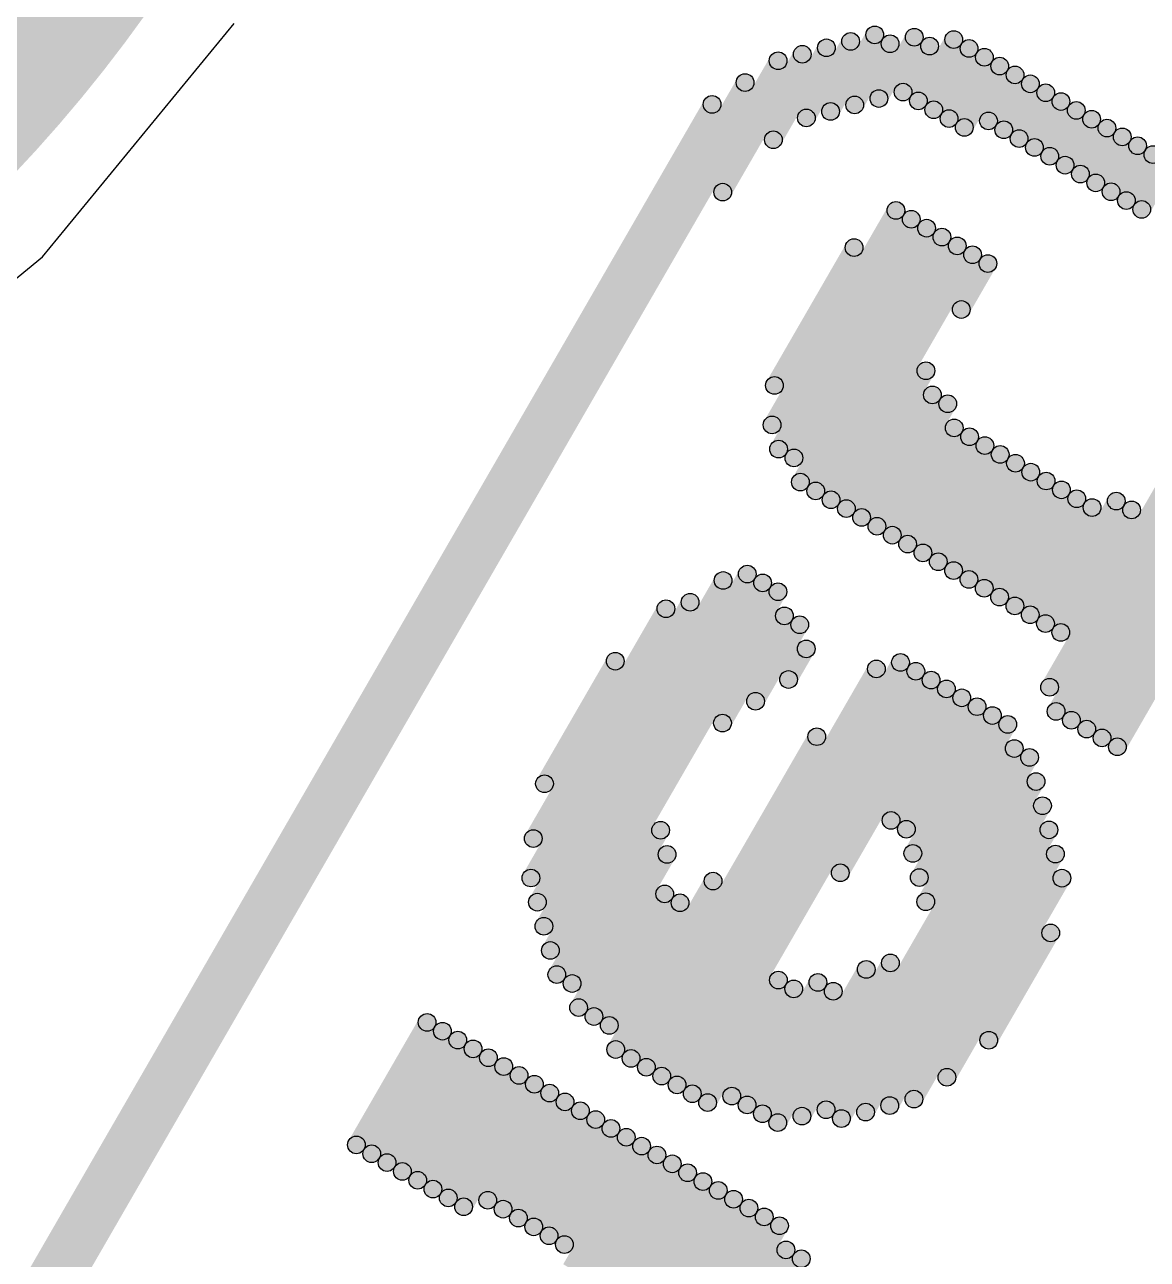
# Model space of a CAD drawing. Header units: millimetres. Extents: x -12 to 5350, y -10 to 5375.
# Drawn here: x -4.66 to -3.048, y -3.505 to -1.732 of the extents above; entities that cross this region are included whole.
import ezdxf

# ---------------------------------------------------------------- set-up
doc = ezdxf.new("R2010")
doc.units = ezdxf.units.MM
for name, color, linetype in [('BottomLayer', 5, 'Continuous'), ('BottomSolder', 6, 'Continuous'), ('MultiLayer', 9, 'Continuous'), ('TopLayer', 1, 'Continuous'), ('TopOverlay', 2, 'Continuous'), ('TopSolder', 216, 'Continuous')]:
    doc.layers.add(name, color=color, linetype=linetype)

# ---------------------------------------------------------------- blocks, each defined once
blk = doc.blocks.new('DUPPA_TOP_300X76_B_113')
at = {"layer": 'BottomSolder'}
for points in [[(0.254, -0.0635), (0.254, -0.0381), (7.366, -0.0381), (7.366, -0.0635)], [(0.2032, -0.0889), (0.2032, -0.0635), (7.4168, -0.0635), (7.4168, -0.0889)], [(0.1524, -0.1143), (0.1524, -0.0889), (7.4676, -0.0889), (7.4676, -0.1143)], [(7.2644, -0.1397), (7.2644, -0.1143), (7.493, -0.1143), (7.493, -0.1397)], [(7.366, -0.1651), (7.366, -0.1397), (7.5184, -0.1397), (7.5184, -0.1651)], [(7.4168, -0.1905), (7.4168, -0.1651), (7.5438, -0.1651), (7.5438, -0.1905)], [(7.4422, -0.2159), (7.4422, -0.1905), (7.5692, -0.1905), (7.5692, -0.2159)], [(7.4676, -0.2413), (7.4676, -0.2159), (7.5692, -0.2159), (7.5692, -0.2413)], [(7.493, -0.2667), (7.493, -0.2413), (7.5946, -0.2413), (7.5946, -0.2667)], [(7.5184, -0.2921), (7.5184, -0.2667), (7.5946, -0.2667), (7.5946, -0.2921)], [(7.5184, -0.3175), (7.5184, -0.2921), (7.62, -0.2921), (7.62, -0.3175)], [(6.4008, -0.3429), (6.4008, -0.3175), (6.604, -0.3175), (6.604, -0.3429)], [(7.0612, -0.3429), (7.0612, -0.3175), (7.2898, -0.3175), (7.2898, -0.3429)], [(7.5184, -0.3429), (7.5184, -0.3175), (7.62, -0.3175), (7.62, -0.3429)], [(5.8166, -0.3683), (5.8166, -0.3429), (6.0198, -0.3429), (6.0198, -0.3683)], [(6.3246, -0.3683), (6.3246, -0.3429), (6.7056, -0.3429), (6.7056, -0.3683)], [(7.0104, -0.3683), (7.0104, -0.3429), (7.366, -0.3429), (7.366, -0.3683)], [(7.5184, -0.3683), (7.5184, -0.3429), (7.62, -0.3429), (7.62, -0.3683)], [(5.8166, -0.3937), (5.8166, -0.3683), (6.0198, -0.3683), (6.0198, -0.3937)], [(6.2738, -0.3937), (6.2738, -0.3683), (6.731, -0.3683), (6.731, -0.3937)], [(6.985, -0.3937), (6.985, -0.3683), (7.366, -0.3683), (7.366, -0.3937)], [(7.5184, -0.3937), (7.5184, -0.3683), (7.62, -0.3683), (7.62, -0.3937)], [(5.8166, -0.4191), (5.8166, -0.3937), (6.0198, -0.3937), (6.0198, -0.4191)], [(6.2484, -0.4191), (6.2484, -0.3937), (6.7818, -0.3937), (6.7818, -0.4191)], [(6.985, -0.4191), (6.985, -0.3937), (7.366, -0.3937), (7.366, -0.4191)], [(7.5438, -0.4191), (7.5438, -0.3937), (7.62, -0.3937), (7.62, -0.4191)], [(5.8166, -0.4445), (5.8166, -0.4191), (6.0198, -0.4191), (6.0198, -0.4445)], [(6.223, -0.4445), (6.223, -0.4191), (6.8072, -0.4191), (6.8072, -0.4445)], [(6.9596, -0.4445), (6.9596, -0.4191), (7.366, -0.4191), (7.366, -0.4445)], [(7.5438, -0.4445), (7.5438, -0.4191), (7.62, -0.4191), (7.62, -0.4445)], [(5.8166, -0.4699), (5.8166, -0.4445), (6.0198, -0.4445), (6.0198, -0.4699)], [(6.1976, -0.4699), (6.1976, -0.4445), (6.8072, -0.4445), (6.8072, -0.4699)], [(6.9596, -0.4699), (6.9596, -0.4445), (7.366, -0.4445), (7.366, -0.4699)], [(7.5438, -0.4699), (7.5438, -0.4445), (7.62, -0.4445), (7.62, -0.4699)], [(5.8166, -0.4953), (5.8166, -0.4699), (6.0198, -0.4699), (6.0198, -0.4953)], [(6.1722, -0.4953), (6.1722, -0.4699), (6.8072, -0.4699), (6.8072, -0.4953)], [(6.9596, -0.4953), (6.9596, -0.4699), (7.366, -0.4699), (7.366, -0.4953)], [(7.5438, -0.4953), (7.5438, -0.4699), (7.62, -0.4699), (7.62, -0.4953)], [(5.8166, -0.5207), (5.8166, -0.4953), (6.0198, -0.4953), (6.0198, -0.5207)], [(6.1722, -0.5207), (6.1722, -0.4953), (6.4262, -0.4953), (6.4262, -0.5207)], [(6.604, -0.5207), (6.604, -0.4953), (6.7818, -0.4953), (6.7818, -0.5207)], [(6.9596, -0.5207), (6.9596, -0.4953), (7.1882, -0.4953), (7.1882, -0.5207)], [(7.2898, -0.5207), (7.2898, -0.4953), (7.366, -0.4953), (7.366, -0.5207)], [(7.5438, -0.5207), (7.5438, -0.4953), (7.62, -0.4953), (7.62, -0.5207)], [(5.8166, -0.5461), (5.8166, -0.5207), (6.0198, -0.5207), (6.0198, -0.5461)], [(6.1468, -0.5461), (6.1468, -0.5207), (6.4008, -0.5207), (6.4008, -0.5461)], [(6.6548, -0.5461), (6.6548, -0.5207), (6.7818, -0.5207), (6.7818, -0.5461)], [(6.9596, -0.5461), (6.9596, -0.5207), (7.1628, -0.5207), (7.1628, -0.5461)], [(7.5438, -0.5461), (7.5438, -0.5207), (7.62, -0.5207), (7.62, -0.5461)], [(5.842, -0.5715), (5.842, -0.5461), (6.0198, -0.5461), (6.0198, -0.5715)], [(6.1468, -0.5715), (6.1468, -0.5461), (6.35, -0.5461), (6.35, -0.5715)], [(6.7056, -0.5715), (6.7056, -0.5461), (6.7564, -0.5461), (6.7564, -0.5715)], [(6.9596, -0.5715), (6.9596, -0.5461), (7.1628, -0.5461), (7.1628, -0.5715)], [(7.5438, -0.5715), (7.5438, -0.5461), (7.62, -0.5461), (7.62, -0.5715)], [(5.842, -0.5969), (5.842, -0.5715), (6.0198, -0.5715), (6.0198, -0.5969)], [(6.1468, -0.5969), (6.1468, -0.5715), (6.35, -0.5715), (6.35, -0.5969)], [(6.9596, -0.5969), (6.9596, -0.5715), (7.1374, -0.5715), (7.1374, -0.5969)], [(7.5438, -0.5969), (7.5438, -0.5715), (7.62, -0.5715), (7.62, -0.5969)], [(5.842, -0.6223), (5.842, -0.5969), (6.0198, -0.5969), (6.0198, -0.6223)], [(6.1214, -0.6223), (6.1214, -0.5969), (6.4008, -0.5969), (6.4008, -0.6223)], [(6.9596, -0.6223), (6.9596, -0.5969), (7.1374, -0.5969), (7.1374, -0.6223)], [(7.5438, -0.6223), (7.5438, -0.5969), (7.62, -0.5969), (7.62, -0.6223)], [(5.842, -0.6477), (5.842, -0.6223), (6.0198, -0.6223), (6.0198, -0.6477)], [(6.1214, -0.6477), (6.1214, -0.6223), (6.6548, -0.6223), (6.6548, -0.6477)], [(6.9596, -0.6477), (6.9596, -0.6223), (7.1374, -0.6223), (7.1374, -0.6477)], [(7.5438, -0.6477), (7.5438, -0.6223), (7.62, -0.6223), (7.62, -0.6477)], [(5.842, -0.6731), (5.842, -0.6477), (6.0198, -0.6477), (6.0198, -0.6731)], [(6.1214, -0.6731), (6.1214, -0.6477), (6.7818, -0.6477), (6.7818, -0.6731)], [(6.9596, -0.6731), (6.9596, -0.6477), (7.1374, -0.6477), (7.1374, -0.6731)], [(7.5438, -0.6731), (7.5438, -0.6477), (7.62, -0.6477), (7.62, -0.6731)], [(5.842, -0.6985), (5.842, -0.6731), (6.0198, -0.6731), (6.0198, -0.6985)], [(6.1214, -0.6985), (6.1214, -0.6731), (6.8072, -0.6731), (6.8072, -0.6985)], [(6.9596, -0.6985), (6.9596, -0.6731), (7.1374, -0.6731), (7.1374, -0.6985)], [(5.8166, -0.7239), (5.8166, -0.6985), (6.0198, -0.6985), (6.0198, -0.7239)], [(6.1214, -0.7239), (6.1214, -0.6985), (6.8072, -0.6985), (6.8072, -0.7239)], [(6.9596, -0.7239), (6.9596, -0.6985), (7.1374, -0.6985), (7.1374, -0.7239)], [(5.8166, -0.7493), (5.8166, -0.7239), (6.0198, -0.7239), (6.0198, -0.7493)], [(6.1214, -0.7493), (6.1214, -0.7239), (6.8072, -0.7239), (6.8072, -0.7493)], [(6.9596, -0.7493), (6.9596, -0.7239), (7.1374, -0.7239), (7.1374, -0.7493)], [(5.8166, -0.7747), (5.8166, -0.7493), (6.0198, -0.7493), (6.0198, -0.7747)], [(6.1214, -0.7747), (6.1214, -0.7493), (6.3246, -0.7493), (6.3246, -0.7747)], [(6.5024, -0.7747), (6.5024, -0.7493), (6.8072, -0.7493), (6.8072, -0.7747)], [(6.9596, -0.7747), (6.9596, -0.7493), (7.1374, -0.7493), (7.1374, -0.7747)], [(5.8166, -0.8001), (5.8166, -0.7747), (6.0198, -0.7747), (6.0198, -0.8001)], [(6.1468, -0.8001), (6.1468, -0.7747), (6.3246, -0.7747), (6.3246, -0.8001)], [(6.604, -0.8001), (6.604, -0.7747), (6.8072, -0.7747), (6.8072, -0.8001)], [(6.9596, -0.8001), (6.9596, -0.7747), (7.1374, -0.7747), (7.1374, -0.8001)], [(5.8166, -0.8255), (5.8166, -0.8001), (6.0198, -0.8001), (6.0198, -0.8255)], [(6.1468, -0.8255), (6.1468, -0.8001), (6.35, -0.8001), (6.35, -0.8255)], [(6.604, -0.8255), (6.604, -0.8001), (6.8072, -0.8001), (6.8072, -0.8255)], [(6.9596, -0.8255), (6.9596, -0.8001), (7.1374, -0.8001), (7.1374, -0.8255)], [(5.8166, -0.8509), (5.8166, -0.8255), (6.0198, -0.8255), (6.0198, -0.8509)], [(6.1468, -0.8509), (6.1468, -0.8255), (6.35, -0.8255), (6.35, -0.8509)], [(6.5786, -0.8509), (6.5786, -0.8255), (6.8072, -0.8255), (6.8072, -0.8509)], [(6.9596, -0.8509), (6.9596, -0.8255), (7.1628, -0.8255), (7.1628, -0.8509)], [(5.7912, -0.8763), (5.7912, -0.8509), (6.0198, -0.8509), (6.0198, -0.8763)], [(6.1468, -0.8763), (6.1468, -0.8509), (6.4008, -0.8509), (6.4008, -0.8763)], [(6.5532, -0.8763), (6.5532, -0.8509), (6.8072, -0.8509), (6.8072, -0.8763)], [(6.9596, -0.8763), (6.9596, -0.8509), (7.1628, -0.8509), (7.1628, -0.8763)], [(5.7658, -0.9017), (5.7658, -0.8763), (6.0198, -0.8763), (6.0198, -0.9017)], [(6.1722, -0.9017), (6.1722, -0.8763), (6.4262, -0.8763), (6.4262, -0.9017)], [(6.5278, -0.9017), (6.5278, -0.8763), (6.7818, -0.8763), (6.7818, -0.9017)], [(6.8834, -0.9017), (6.8834, -0.8763), (7.366, -0.8763), (7.366, -0.9017)], [(5.3594, -0.9271), (5.3594, -0.9017), (6.0198, -0.9017), (6.0198, -0.9271)], [(6.1976, -0.9271), (6.1976, -0.9017), (6.7818, -0.9017), (6.7818, -0.9271)], [(6.858, -0.9271), (6.858, -0.9017), (7.366, -0.9017), (7.366, -0.9271)], [(5.334, -0.9525), (5.334, -0.9271), (6.0198, -0.9271), (6.0198, -0.9525)], [(6.1976, -0.9525), (6.1976, -0.9271), (6.7564, -0.9271), (6.7564, -0.9525)], [(6.858, -0.9525), (6.858, -0.9271), (7.366, -0.9271), (7.366, -0.9525)], [(5.334, -0.9779), (5.334, -0.9525), (5.9944, -0.9525), (5.9944, -0.9779)], [(6.223, -0.9779), (6.223, -0.9525), (6.731, -0.9525), (6.731, -0.9779)], [(6.858, -0.9779), (6.858, -0.9525), (7.366, -0.9525), (7.366, -0.9779)], [(5.334, -1.0033), (5.334, -0.9779), (5.9944, -0.9779), (5.9944, -1.0033)], [(6.2484, -1.0033), (6.2484, -0.9779), (6.7056, -0.9779), (6.7056, -1.0033)], [(6.858, -1.0033), (6.858, -0.9779), (7.366, -0.9779), (7.366, -1.0033)], [(6.2738, -1.0287), (6.2738, -1.0033), (6.6802, -1.0033), (6.6802, -1.0287)], [(6.858, -1.0287), (6.858, -1.0033), (7.366, -1.0033), (7.366, -1.0287)], [(6.3246, -1.0541), (6.3246, -1.0287), (6.6548, -1.0287), (6.6548, -1.0541)], [(6.4008, -1.0795), (6.4008, -1.0541), (6.5786, -1.0541), (6.5786, -1.0795)]]:
    blk.add_hatch(color=6, dxfattribs=at).paths.add_polyline_path(points)
h = blk.add_hatch(color=6, dxfattribs=at)
edge = h.paths.add_edge_path()
edge.add_arc((7.366, -0.0508), 0.0127, 0, 360)
h = blk.add_hatch(color=6, dxfattribs=at)
edge = h.paths.add_edge_path()
edge.add_arc((7.4168, -0.0762), 0.0127, 0, 360)
h = blk.add_hatch(color=6, dxfattribs=at)
edge = h.paths.add_edge_path()
edge.add_arc((7.4676, -0.1016), 0.0127, 0, 360)
h = blk.add_hatch(color=6, dxfattribs=at)
edge = h.paths.add_edge_path()
edge.add_arc((7.2644, -0.127), 0.0127, 0, 360)
h = blk.add_hatch(color=6, dxfattribs=at)
edge = h.paths.add_edge_path()
edge.add_arc((7.493, -0.127), 0.0127, 0, 360)
h = blk.add_hatch(color=6, dxfattribs=at)
edge = h.paths.add_edge_path()
edge.add_arc((7.366, -0.1524), 0.0127, 0, 360)
h = blk.add_hatch(color=6, dxfattribs=at)
edge = h.paths.add_edge_path()
edge.add_arc((7.5184, -0.1524), 0.0127, 0, 360)
h = blk.add_hatch(color=6, dxfattribs=at)
edge = h.paths.add_edge_path()
edge.add_arc((7.4168, -0.1778), 0.0127, 0, 360)
h = blk.add_hatch(color=6, dxfattribs=at)
edge = h.paths.add_edge_path()
edge.add_arc((7.5438, -0.1778), 0.0127, 0, 360)
h = blk.add_hatch(color=6, dxfattribs=at)
edge = h.paths.add_edge_path()
edge.add_arc((7.4422, -0.2032), 0.0127, 0, 360)
h = blk.add_hatch(color=6, dxfattribs=at)
edge = h.paths.add_edge_path()
edge.add_arc((7.5692, -0.2032), 0.0127, 0, 360)
h = blk.add_hatch(color=6, dxfattribs=at)
edge = h.paths.add_edge_path()
edge.add_arc((7.4676, -0.2286), 0.0127, 0, 360)
h = blk.add_hatch(color=6, dxfattribs=at)
edge = h.paths.add_edge_path()
edge.add_arc((7.5692, -0.2286), 0.0127, 0, 360)
h = blk.add_hatch(color=6, dxfattribs=at)
edge = h.paths.add_edge_path()
edge.add_arc((7.493, -0.254), 0.0127, 0, 360)
h = blk.add_hatch(color=6, dxfattribs=at)
edge = h.paths.add_edge_path()
edge.add_arc((7.5946, -0.254), 0.0127, 0, 360)
h = blk.add_hatch(color=6, dxfattribs=at)
edge = h.paths.add_edge_path()
edge.add_arc((7.5184, -0.2794), 0.0127, 0, 360)
h = blk.add_hatch(color=6, dxfattribs=at)
edge = h.paths.add_edge_path()
edge.add_arc((7.5946, -0.2794), 0.0127, 0, 360)
h = blk.add_hatch(color=6, dxfattribs=at)
edge = h.paths.add_edge_path()
edge.add_arc((7.5184, -0.3048), 0.0127, 0, 360)
h = blk.add_hatch(color=6, dxfattribs=at)
edge = h.paths.add_edge_path()
edge.add_arc((7.62, -0.3048), 0.0127, 0, 360)
h = blk.add_hatch(color=6, dxfattribs=at)
edge = h.paths.add_edge_path()
edge.add_arc((6.4008, -0.3302), 0.0127, 0, 360)
h = blk.add_hatch(color=6, dxfattribs=at)
edge = h.paths.add_edge_path()
edge.add_arc((6.604, -0.3302), 0.0127, 0, 360)
h = blk.add_hatch(color=6, dxfattribs=at)
edge = h.paths.add_edge_path()
edge.add_arc((7.0612, -0.3302), 0.0127, 0, 360)
h = blk.add_hatch(color=6, dxfattribs=at)
edge = h.paths.add_edge_path()
edge.add_arc((7.2898, -0.3302), 0.0127, 0, 360)
h = blk.add_hatch(color=6, dxfattribs=at)
edge = h.paths.add_edge_path()
edge.add_arc((7.5184, -0.3302), 0.0127, 0, 360)
h = blk.add_hatch(color=6, dxfattribs=at)
edge = h.paths.add_edge_path()
edge.add_arc((7.62, -0.3302), 0.0127, 0, 360)
h = blk.add_hatch(color=6, dxfattribs=at)
edge = h.paths.add_edge_path()
edge.add_arc((5.8166, -0.3556), 0.0127, 0, 360)
h = blk.add_hatch(color=6, dxfattribs=at)
edge = h.paths.add_edge_path()
edge.add_arc((6.0198, -0.3556), 0.0127, 0, 360)
h = blk.add_hatch(color=6, dxfattribs=at)
edge = h.paths.add_edge_path()
edge.add_arc((6.3246, -0.3556), 0.0127, 0, 360)
h = blk.add_hatch(color=6, dxfattribs=at)
edge = h.paths.add_edge_path()
edge.add_arc((6.7056, -0.3556), 0.0127, 0, 360)
h = blk.add_hatch(color=6, dxfattribs=at)
edge = h.paths.add_edge_path()
edge.add_arc((7.0104, -0.3556), 0.0127, 0, 360)
h = blk.add_hatch(color=6, dxfattribs=at)
edge = h.paths.add_edge_path()
edge.add_arc((7.366, -0.3556), 0.0127, 0, 360)
h = blk.add_hatch(color=6, dxfattribs=at)
edge = h.paths.add_edge_path()
edge.add_arc((7.5184, -0.3556), 0.0127, 0, 360)
h = blk.add_hatch(color=6, dxfattribs=at)
edge = h.paths.add_edge_path()
edge.add_arc((7.62, -0.3556), 0.0127, 0, 360)
h = blk.add_hatch(color=6, dxfattribs=at)
edge = h.paths.add_edge_path()
edge.add_arc((5.8166, -0.381), 0.0127, 0, 360)
h = blk.add_hatch(color=6, dxfattribs=at)
edge = h.paths.add_edge_path()
edge.add_arc((6.0198, -0.381), 0.0127, 0, 360)
h = blk.add_hatch(color=6, dxfattribs=at)
edge = h.paths.add_edge_path()
edge.add_arc((6.2738, -0.381), 0.0127, 0, 360)
h = blk.add_hatch(color=6, dxfattribs=at)
edge = h.paths.add_edge_path()
edge.add_arc((6.731, -0.381), 0.0127, 0, 360)
h = blk.add_hatch(color=6, dxfattribs=at)
edge = h.paths.add_edge_path()
edge.add_arc((6.985, -0.381), 0.0127, 0, 360)
h = blk.add_hatch(color=6, dxfattribs=at)
edge = h.paths.add_edge_path()
edge.add_arc((7.366, -0.381), 0.0127, 0, 360)
h = blk.add_hatch(color=6, dxfattribs=at)
edge = h.paths.add_edge_path()
edge.add_arc((7.5184, -0.381), 0.0127, 0, 360)
h = blk.add_hatch(color=6, dxfattribs=at)
edge = h.paths.add_edge_path()
edge.add_arc((7.62, -0.381), 0.0127, 0, 360)
h = blk.add_hatch(color=6, dxfattribs=at)
edge = h.paths.add_edge_path()
edge.add_arc((5.8166, -0.4064), 0.0127, 0, 360)
h = blk.add_hatch(color=6, dxfattribs=at)
edge = h.paths.add_edge_path()
edge.add_arc((6.0198, -0.4064), 0.0127, 0, 360)
h = blk.add_hatch(color=6, dxfattribs=at)
edge = h.paths.add_edge_path()
edge.add_arc((6.2484, -0.4064), 0.0127, 0, 360)
h = blk.add_hatch(color=6, dxfattribs=at)
edge = h.paths.add_edge_path()
edge.add_arc((6.7818, -0.4064), 0.0127, 0, 360)
h = blk.add_hatch(color=6, dxfattribs=at)
edge = h.paths.add_edge_path()
edge.add_arc((6.985, -0.4064), 0.0127, 0, 360)
h = blk.add_hatch(color=6, dxfattribs=at)
edge = h.paths.add_edge_path()
edge.add_arc((7.366, -0.4064), 0.0127, 0, 360)
h = blk.add_hatch(color=6, dxfattribs=at)
edge = h.paths.add_edge_path()
edge.add_arc((7.5438, -0.4064), 0.0127, 0, 360)
h = blk.add_hatch(color=6, dxfattribs=at)
edge = h.paths.add_edge_path()
edge.add_arc((7.62, -0.4064), 0.0127, 0, 360)
h = blk.add_hatch(color=6, dxfattribs=at)
edge = h.paths.add_edge_path()
edge.add_arc((5.8166, -0.4318), 0.0127, 0, 360)
h = blk.add_hatch(color=6, dxfattribs=at)
edge = h.paths.add_edge_path()
edge.add_arc((6.0198, -0.4318), 0.0127, 0, 360)
h = blk.add_hatch(color=6, dxfattribs=at)
edge = h.paths.add_edge_path()
edge.add_arc((6.223, -0.4318), 0.0127, 0, 360)
h = blk.add_hatch(color=6, dxfattribs=at)
edge = h.paths.add_edge_path()
edge.add_arc((6.8072, -0.4318), 0.0127, 0, 360)
h = blk.add_hatch(color=6, dxfattribs=at)
edge = h.paths.add_edge_path()
edge.add_arc((6.9596, -0.4318), 0.0127, 0, 360)
h = blk.add_hatch(color=6, dxfattribs=at)
edge = h.paths.add_edge_path()
edge.add_arc((7.366, -0.4318), 0.0127, 0, 360)
h = blk.add_hatch(color=6, dxfattribs=at)
edge = h.paths.add_edge_path()
edge.add_arc((7.5438, -0.4318), 0.0127, 0, 360)
h = blk.add_hatch(color=6, dxfattribs=at)
edge = h.paths.add_edge_path()
edge.add_arc((7.62, -0.4318), 0.0127, 0, 360)
h = blk.add_hatch(color=6, dxfattribs=at)
edge = h.paths.add_edge_path()
edge.add_arc((5.8166, -0.4572), 0.0127, 0, 360)
h = blk.add_hatch(color=6, dxfattribs=at)
edge = h.paths.add_edge_path()
edge.add_arc((6.0198, -0.4572), 0.0127, 0, 360)
h = blk.add_hatch(color=6, dxfattribs=at)
edge = h.paths.add_edge_path()
edge.add_arc((6.1976, -0.4572), 0.0127, 0, 360)
h = blk.add_hatch(color=6, dxfattribs=at)
edge = h.paths.add_edge_path()
edge.add_arc((6.8072, -0.4572), 0.0127, 0, 360)
h = blk.add_hatch(color=6, dxfattribs=at)
edge = h.paths.add_edge_path()
edge.add_arc((6.9596, -0.4572), 0.0127, 0, 360)
h = blk.add_hatch(color=6, dxfattribs=at)
edge = h.paths.add_edge_path()
edge.add_arc((7.366, -0.4572), 0.0127, 0, 360)
h = blk.add_hatch(color=6, dxfattribs=at)
edge = h.paths.add_edge_path()
edge.add_arc((7.5438, -0.4572), 0.0127, 0, 360)
h = blk.add_hatch(color=6, dxfattribs=at)
edge = h.paths.add_edge_path()
edge.add_arc((7.62, -0.4572), 0.0127, 0, 360)
h = blk.add_hatch(color=6, dxfattribs=at)
edge = h.paths.add_edge_path()
edge.add_arc((5.8166, -0.4826), 0.0127, 0, 360)
h = blk.add_hatch(color=6, dxfattribs=at)
edge = h.paths.add_edge_path()
edge.add_arc((6.0198, -0.4826), 0.0127, 0, 360)
h = blk.add_hatch(color=6, dxfattribs=at)
edge = h.paths.add_edge_path()
edge.add_arc((6.1722, -0.4826), 0.0127, 0, 360)
h = blk.add_hatch(color=6, dxfattribs=at)
edge = h.paths.add_edge_path()
edge.add_arc((6.8072, -0.4826), 0.0127, 0, 360)
h = blk.add_hatch(color=6, dxfattribs=at)
edge = h.paths.add_edge_path()
edge.add_arc((6.9596, -0.4826), 0.0127, 0, 360)
h = blk.add_hatch(color=6, dxfattribs=at)
edge = h.paths.add_edge_path()
edge.add_arc((7.366, -0.4826), 0.0127, 0, 360)
h = blk.add_hatch(color=6, dxfattribs=at)
edge = h.paths.add_edge_path()
edge.add_arc((7.5438, -0.4826), 0.0127, 0, 360)
h = blk.add_hatch(color=6, dxfattribs=at)
edge = h.paths.add_edge_path()
edge.add_arc((7.62, -0.4826), 0.0127, 0, 360)
h = blk.add_hatch(color=6, dxfattribs=at)
edge = h.paths.add_edge_path()
edge.add_arc((5.8166, -0.508), 0.0127, 0, 360)
h = blk.add_hatch(color=6, dxfattribs=at)
edge = h.paths.add_edge_path()
edge.add_arc((6.0198, -0.508), 0.0127, 0, 360)
h = blk.add_hatch(color=6, dxfattribs=at)
edge = h.paths.add_edge_path()
edge.add_arc((6.1722, -0.508), 0.0127, 0, 360)
h = blk.add_hatch(color=6, dxfattribs=at)
edge = h.paths.add_edge_path()
edge.add_arc((6.4262, -0.508), 0.0127, 0, 360)
h = blk.add_hatch(color=6, dxfattribs=at)
edge = h.paths.add_edge_path()
edge.add_arc((6.604, -0.508), 0.0127, 0, 360)
h = blk.add_hatch(color=6, dxfattribs=at)
edge = h.paths.add_edge_path()
edge.add_arc((6.7818, -0.508), 0.0127, 0, 360)
h = blk.add_hatch(color=6, dxfattribs=at)
edge = h.paths.add_edge_path()
edge.add_arc((6.9596, -0.508), 0.0127, 0, 360)
h = blk.add_hatch(color=6, dxfattribs=at)
edge = h.paths.add_edge_path()
edge.add_arc((7.1882, -0.508), 0.0127, 0, 360)
h = blk.add_hatch(color=6, dxfattribs=at)
edge = h.paths.add_edge_path()
edge.add_arc((7.2898, -0.508), 0.0127, 0, 360)
h = blk.add_hatch(color=6, dxfattribs=at)
edge = h.paths.add_edge_path()
edge.add_arc((7.366, -0.508), 0.0127, 0, 360)
h = blk.add_hatch(color=6, dxfattribs=at)
edge = h.paths.add_edge_path()
edge.add_arc((7.5438, -0.508), 0.0127, 0, 360)
h = blk.add_hatch(color=6, dxfattribs=at)
edge = h.paths.add_edge_path()
edge.add_arc((7.62, -0.508), 0.0127, 0, 360)
h = blk.add_hatch(color=6, dxfattribs=at)
edge = h.paths.add_edge_path()
edge.add_arc((5.8166, -0.5334), 0.0127, 0, 360)
h = blk.add_hatch(color=6, dxfattribs=at)
edge = h.paths.add_edge_path()
edge.add_arc((6.0198, -0.5334), 0.0127, 0, 360)
h = blk.add_hatch(color=6, dxfattribs=at)
edge = h.paths.add_edge_path()
edge.add_arc((6.1468, -0.5334), 0.0127, 0, 360)
h = blk.add_hatch(color=6, dxfattribs=at)
edge = h.paths.add_edge_path()
edge.add_arc((6.4008, -0.5334), 0.0127, 0, 360)
h = blk.add_hatch(color=6, dxfattribs=at)
edge = h.paths.add_edge_path()
edge.add_arc((6.6548, -0.5334), 0.0127, 0, 360)
h = blk.add_hatch(color=6, dxfattribs=at)
edge = h.paths.add_edge_path()
edge.add_arc((6.7818, -0.5334), 0.0127, 0, 360)
h = blk.add_hatch(color=6, dxfattribs=at)
edge = h.paths.add_edge_path()
edge.add_arc((6.9596, -0.5334), 0.0127, 0, 360)
h = blk.add_hatch(color=6, dxfattribs=at)
edge = h.paths.add_edge_path()
edge.add_arc((7.1628, -0.5334), 0.0127, 0, 360)
h = blk.add_hatch(color=6, dxfattribs=at)
edge = h.paths.add_edge_path()
edge.add_arc((7.5438, -0.5334), 0.0127, 0, 360)
h = blk.add_hatch(color=6, dxfattribs=at)
edge = h.paths.add_edge_path()
edge.add_arc((7.62, -0.5334), 0.0127, 0, 360)
h = blk.add_hatch(color=6, dxfattribs=at)
edge = h.paths.add_edge_path()
edge.add_arc((5.842, -0.5588), 0.0127, 0, 360)
h = blk.add_hatch(color=6, dxfattribs=at)
edge = h.paths.add_edge_path()
edge.add_arc((6.0198, -0.5588), 0.0127, 0, 360)
h = blk.add_hatch(color=6, dxfattribs=at)
edge = h.paths.add_edge_path()
edge.add_arc((6.1468, -0.5588), 0.0127, 0, 360)
h = blk.add_hatch(color=6, dxfattribs=at)
edge = h.paths.add_edge_path()
edge.add_arc((6.35, -0.5588), 0.0127, 0, 360)
h = blk.add_hatch(color=6, dxfattribs=at)
edge = h.paths.add_edge_path()
edge.add_arc((6.7056, -0.5588), 0.0127, 0, 360)
h = blk.add_hatch(color=6, dxfattribs=at)
edge = h.paths.add_edge_path()
edge.add_arc((6.7564, -0.5588), 0.0127, 0, 360)
h = blk.add_hatch(color=6, dxfattribs=at)
edge = h.paths.add_edge_path()
edge.add_arc((6.9596, -0.5588), 0.0127, 0, 360)
h = blk.add_hatch(color=6, dxfattribs=at)
edge = h.paths.add_edge_path()
edge.add_arc((7.1628, -0.5588), 0.0127, 0, 360)
h = blk.add_hatch(color=6, dxfattribs=at)
edge = h.paths.add_edge_path()
edge.add_arc((7.5438, -0.5588), 0.0127, 0, 360)
h = blk.add_hatch(color=6, dxfattribs=at)
edge = h.paths.add_edge_path()
edge.add_arc((7.62, -0.5588), 0.0127, 0, 360)
h = blk.add_hatch(color=6, dxfattribs=at)
edge = h.paths.add_edge_path()
edge.add_arc((5.842, -0.5842), 0.0127, 0, 360)
h = blk.add_hatch(color=6, dxfattribs=at)
edge = h.paths.add_edge_path()
edge.add_arc((6.0198, -0.5842), 0.0127, 0, 360)
h = blk.add_hatch(color=6, dxfattribs=at)
edge = h.paths.add_edge_path()
edge.add_arc((6.1468, -0.5842), 0.0127, 0, 360)
h = blk.add_hatch(color=6, dxfattribs=at)
edge = h.paths.add_edge_path()
edge.add_arc((6.35, -0.5842), 0.0127, 0, 360)
h = blk.add_hatch(color=6, dxfattribs=at)
edge = h.paths.add_edge_path()
edge.add_arc((6.9596, -0.5842), 0.0127, 0, 360)
h = blk.add_hatch(color=6, dxfattribs=at)
edge = h.paths.add_edge_path()
edge.add_arc((7.1374, -0.5842), 0.0127, 0, 360)
h = blk.add_hatch(color=6, dxfattribs=at)
edge = h.paths.add_edge_path()
edge.add_arc((7.5438, -0.5842), 0.0127, 0, 360)
h = blk.add_hatch(color=6, dxfattribs=at)
edge = h.paths.add_edge_path()
edge.add_arc((7.62, -0.5842), 0.0127, 0, 360)
h = blk.add_hatch(color=6, dxfattribs=at)
edge = h.paths.add_edge_path()
edge.add_arc((5.842, -0.6096), 0.0127, 0, 360)
h = blk.add_hatch(color=6, dxfattribs=at)
edge = h.paths.add_edge_path()
edge.add_arc((6.0198, -0.6096), 0.0127, 0, 360)
h = blk.add_hatch(color=6, dxfattribs=at)
edge = h.paths.add_edge_path()
edge.add_arc((6.1214, -0.6096), 0.0127, 0, 360)
h = blk.add_hatch(color=6, dxfattribs=at)
edge = h.paths.add_edge_path()
edge.add_arc((6.4008, -0.6096), 0.0127, 0, 360)
h = blk.add_hatch(color=6, dxfattribs=at)
edge = h.paths.add_edge_path()
edge.add_arc((6.9596, -0.6096), 0.0127, 0, 360)
h = blk.add_hatch(color=6, dxfattribs=at)
edge = h.paths.add_edge_path()
edge.add_arc((7.1374, -0.6096), 0.0127, 0, 360)
h = blk.add_hatch(color=6, dxfattribs=at)
edge = h.paths.add_edge_path()
edge.add_arc((7.5438, -0.6096), 0.0127, 0, 360)
h = blk.add_hatch(color=6, dxfattribs=at)
edge = h.paths.add_edge_path()
edge.add_arc((7.62, -0.6096), 0.0127, 0, 360)
h = blk.add_hatch(color=6, dxfattribs=at)
edge = h.paths.add_edge_path()
edge.add_arc((5.842, -0.635), 0.0127, 0, 360)
h = blk.add_hatch(color=6, dxfattribs=at)
edge = h.paths.add_edge_path()
edge.add_arc((6.0198, -0.635), 0.0127, 0, 360)
h = blk.add_hatch(color=6, dxfattribs=at)
edge = h.paths.add_edge_path()
edge.add_arc((6.1214, -0.635), 0.0127, 0, 360)
h = blk.add_hatch(color=6, dxfattribs=at)
edge = h.paths.add_edge_path()
edge.add_arc((6.6548, -0.635), 0.0127, 0, 360)
h = blk.add_hatch(color=6, dxfattribs=at)
edge = h.paths.add_edge_path()
edge.add_arc((6.9596, -0.635), 0.0127, 0, 360)
h = blk.add_hatch(color=6, dxfattribs=at)
edge = h.paths.add_edge_path()
edge.add_arc((7.1374, -0.635), 0.0127, 0, 360)
h = blk.add_hatch(color=6, dxfattribs=at)
edge = h.paths.add_edge_path()
edge.add_arc((7.5438, -0.635), 0.0127, 0, 360)
h = blk.add_hatch(color=6, dxfattribs=at)
edge = h.paths.add_edge_path()
edge.add_arc((7.62, -0.635), 0.0127, 0, 360)
h = blk.add_hatch(color=6, dxfattribs=at)
edge = h.paths.add_edge_path()
edge.add_arc((5.842, -0.6604), 0.0127, 0, 360)
h = blk.add_hatch(color=6, dxfattribs=at)
edge = h.paths.add_edge_path()
edge.add_arc((6.0198, -0.6604), 0.0127, 0, 360)
h = blk.add_hatch(color=6, dxfattribs=at)
edge = h.paths.add_edge_path()
edge.add_arc((6.1214, -0.6604), 0.0127, 0, 360)
h = blk.add_hatch(color=6, dxfattribs=at)
edge = h.paths.add_edge_path()
edge.add_arc((6.7818, -0.6604), 0.0127, 0, 360)
h = blk.add_hatch(color=6, dxfattribs=at)
edge = h.paths.add_edge_path()
edge.add_arc((6.9596, -0.6604), 0.0127, 0, 360)
h = blk.add_hatch(color=6, dxfattribs=at)
edge = h.paths.add_edge_path()
edge.add_arc((7.1374, -0.6604), 0.0127, 0, 360)
h = blk.add_hatch(color=6, dxfattribs=at)
edge = h.paths.add_edge_path()
edge.add_arc((7.5438, -0.6604), 0.0127, 0, 360)
h = blk.add_hatch(color=6, dxfattribs=at)
edge = h.paths.add_edge_path()
edge.add_arc((5.842, -0.6858), 0.0127, 0, 360)
h = blk.add_hatch(color=6, dxfattribs=at)
edge = h.paths.add_edge_path()
edge.add_arc((6.0198, -0.6858), 0.0127, 0, 360)
h = blk.add_hatch(color=6, dxfattribs=at)
edge = h.paths.add_edge_path()
edge.add_arc((6.1214, -0.6858), 0.0127, 0, 360)
h = blk.add_hatch(color=6, dxfattribs=at)
edge = h.paths.add_edge_path()
edge.add_arc((6.8072, -0.6858), 0.0127, 0, 360)
h = blk.add_hatch(color=6, dxfattribs=at)
edge = h.paths.add_edge_path()
edge.add_arc((6.9596, -0.6858), 0.0127, 0, 360)
h = blk.add_hatch(color=6, dxfattribs=at)
edge = h.paths.add_edge_path()
edge.add_arc((7.1374, -0.6858), 0.0127, 0, 360)
h = blk.add_hatch(color=6, dxfattribs=at)
edge = h.paths.add_edge_path()
edge.add_arc((6.0198, -0.7112), 0.0127, 0, 360)
h = blk.add_hatch(color=6, dxfattribs=at)
edge = h.paths.add_edge_path()
edge.add_arc((6.1214, -0.7112), 0.0127, 0, 360)
h = blk.add_hatch(color=6, dxfattribs=at)
edge = h.paths.add_edge_path()
edge.add_arc((6.8072, -0.7112), 0.0127, 0, 360)
h = blk.add_hatch(color=6, dxfattribs=at)
edge = h.paths.add_edge_path()
edge.add_arc((6.9596, -0.7112), 0.0127, 0, 360)
h = blk.add_hatch(color=6, dxfattribs=at)
edge = h.paths.add_edge_path()
edge.add_arc((7.1374, -0.7112), 0.0127, 0, 360)
h = blk.add_hatch(color=6, dxfattribs=at)
edge = h.paths.add_edge_path()
edge.add_arc((6.0198, -0.7366), 0.0127, 0, 360)
h = blk.add_hatch(color=6, dxfattribs=at)
edge = h.paths.add_edge_path()
edge.add_arc((6.1214, -0.7366), 0.0127, 0, 360)
h = blk.add_hatch(color=6, dxfattribs=at)
edge = h.paths.add_edge_path()
edge.add_arc((6.8072, -0.7366), 0.0127, 0, 360)
h = blk.add_hatch(color=6, dxfattribs=at)
edge = h.paths.add_edge_path()
edge.add_arc((6.9596, -0.7366), 0.0127, 0, 360)
h = blk.add_hatch(color=6, dxfattribs=at)
edge = h.paths.add_edge_path()
edge.add_arc((7.1374, -0.7366), 0.0127, 0, 360)
h = blk.add_hatch(color=6, dxfattribs=at)
edge = h.paths.add_edge_path()
edge.add_arc((6.0198, -0.762), 0.0127, 0, 360)
h = blk.add_hatch(color=6, dxfattribs=at)
edge = h.paths.add_edge_path()
edge.add_arc((6.1214, -0.762), 0.0127, 0, 360)
h = blk.add_hatch(color=6, dxfattribs=at)
edge = h.paths.add_edge_path()
edge.add_arc((6.3246, -0.762), 0.0127, 0, 360)
h = blk.add_hatch(color=6, dxfattribs=at)
edge = h.paths.add_edge_path()
edge.add_arc((6.5024, -0.762), 0.0127, 0, 360)
h = blk.add_hatch(color=6, dxfattribs=at)
edge = h.paths.add_edge_path()
edge.add_arc((6.8072, -0.762), 0.0127, 0, 360)
h = blk.add_hatch(color=6, dxfattribs=at)
edge = h.paths.add_edge_path()
edge.add_arc((6.9596, -0.762), 0.0127, 0, 360)
h = blk.add_hatch(color=6, dxfattribs=at)
edge = h.paths.add_edge_path()
edge.add_arc((7.1374, -0.762), 0.0127, 0, 360)
h = blk.add_hatch(color=6, dxfattribs=at)
edge = h.paths.add_edge_path()
edge.add_arc((6.0198, -0.7874), 0.0127, 0, 360)
h = blk.add_hatch(color=6, dxfattribs=at)
edge = h.paths.add_edge_path()
edge.add_arc((6.1468, -0.7874), 0.0127, 0, 360)
h = blk.add_hatch(color=6, dxfattribs=at)
edge = h.paths.add_edge_path()
edge.add_arc((6.3246, -0.7874), 0.0127, 0, 360)
h = blk.add_hatch(color=6, dxfattribs=at)
edge = h.paths.add_edge_path()
edge.add_arc((6.604, -0.7874), 0.0127, 0, 360)
h = blk.add_hatch(color=6, dxfattribs=at)
edge = h.paths.add_edge_path()
edge.add_arc((6.8072, -0.7874), 0.0127, 0, 360)
h = blk.add_hatch(color=6, dxfattribs=at)
edge = h.paths.add_edge_path()
edge.add_arc((6.9596, -0.7874), 0.0127, 0, 360)
h = blk.add_hatch(color=6, dxfattribs=at)
edge = h.paths.add_edge_path()
edge.add_arc((7.1374, -0.7874), 0.0127, 0, 360)
h = blk.add_hatch(color=6, dxfattribs=at)
edge = h.paths.add_edge_path()
edge.add_arc((6.0198, -0.8128), 0.0127, 0, 360)
h = blk.add_hatch(color=6, dxfattribs=at)
edge = h.paths.add_edge_path()
edge.add_arc((6.1468, -0.8128), 0.0127, 0, 360)
h = blk.add_hatch(color=6, dxfattribs=at)
edge = h.paths.add_edge_path()
edge.add_arc((6.35, -0.8128), 0.0127, 0, 360)
h = blk.add_hatch(color=6, dxfattribs=at)
edge = h.paths.add_edge_path()
edge.add_arc((6.604, -0.8128), 0.0127, 0, 360)
h = blk.add_hatch(color=6, dxfattribs=at)
edge = h.paths.add_edge_path()
edge.add_arc((6.8072, -0.8128), 0.0127, 0, 360)
h = blk.add_hatch(color=6, dxfattribs=at)
edge = h.paths.add_edge_path()
edge.add_arc((6.9596, -0.8128), 0.0127, 0, 360)
h = blk.add_hatch(color=6, dxfattribs=at)
edge = h.paths.add_edge_path()
edge.add_arc((7.1374, -0.8128), 0.0127, 0, 360)
h = blk.add_hatch(color=6, dxfattribs=at)
edge = h.paths.add_edge_path()
edge.add_arc((6.0198, -0.8382), 0.0127, 0, 360)
h = blk.add_hatch(color=6, dxfattribs=at)
edge = h.paths.add_edge_path()
edge.add_arc((6.1468, -0.8382), 0.0127, 0, 360)
h = blk.add_hatch(color=6, dxfattribs=at)
edge = h.paths.add_edge_path()
edge.add_arc((6.35, -0.8382), 0.0127, 0, 360)
h = blk.add_hatch(color=6, dxfattribs=at)
edge = h.paths.add_edge_path()
edge.add_arc((6.5786, -0.8382), 0.0127, 0, 360)
h = blk.add_hatch(color=6, dxfattribs=at)
edge = h.paths.add_edge_path()
edge.add_arc((6.8072, -0.8382), 0.0127, 0, 360)
h = blk.add_hatch(color=6, dxfattribs=at)
edge = h.paths.add_edge_path()
edge.add_arc((6.9596, -0.8382), 0.0127, 0, 360)
h = blk.add_hatch(color=6, dxfattribs=at)
edge = h.paths.add_edge_path()
edge.add_arc((7.1628, -0.8382), 0.0127, 0, 360)
h = blk.add_hatch(color=6, dxfattribs=at)
edge = h.paths.add_edge_path()
edge.add_arc((6.0198, -0.8636), 0.0127, 0, 360)
h = blk.add_hatch(color=6, dxfattribs=at)
edge = h.paths.add_edge_path()
edge.add_arc((6.1468, -0.8636), 0.0127, 0, 360)
h = blk.add_hatch(color=6, dxfattribs=at)
edge = h.paths.add_edge_path()
edge.add_arc((6.4008, -0.8636), 0.0127, 0, 360)
h = blk.add_hatch(color=6, dxfattribs=at)
edge = h.paths.add_edge_path()
edge.add_arc((6.5532, -0.8636), 0.0127, 0, 360)
h = blk.add_hatch(color=6, dxfattribs=at)
edge = h.paths.add_edge_path()
edge.add_arc((6.8072, -0.8636), 0.0127, 0, 360)
h = blk.add_hatch(color=6, dxfattribs=at)
edge = h.paths.add_edge_path()
edge.add_arc((6.9596, -0.8636), 0.0127, 0, 360)
h = blk.add_hatch(color=6, dxfattribs=at)
edge = h.paths.add_edge_path()
edge.add_arc((7.1628, -0.8636), 0.0127, 0, 360)
h = blk.add_hatch(color=6, dxfattribs=at)
edge = h.paths.add_edge_path()
edge.add_arc((6.0198, -0.889), 0.0127, 0, 360)
h = blk.add_hatch(color=6, dxfattribs=at)
edge = h.paths.add_edge_path()
edge.add_arc((6.1722, -0.889), 0.0127, 0, 360)
h = blk.add_hatch(color=6, dxfattribs=at)
edge = h.paths.add_edge_path()
edge.add_arc((6.4262, -0.889), 0.0127, 0, 360)
h = blk.add_hatch(color=6, dxfattribs=at)
edge = h.paths.add_edge_path()
edge.add_arc((6.5278, -0.889), 0.0127, 0, 360)
h = blk.add_hatch(color=6, dxfattribs=at)
edge = h.paths.add_edge_path()
edge.add_arc((6.7818, -0.889), 0.0127, 0, 360)
h = blk.add_hatch(color=6, dxfattribs=at)
edge = h.paths.add_edge_path()
edge.add_arc((6.8834, -0.889), 0.0127, 0, 360)
h = blk.add_hatch(color=6, dxfattribs=at)
edge = h.paths.add_edge_path()
edge.add_arc((6.0198, -0.9144), 0.0127, 0, 360)
h = blk.add_hatch(color=6, dxfattribs=at)
edge = h.paths.add_edge_path()
edge.add_arc((6.1976, -0.9144), 0.0127, 0, 360)
h = blk.add_hatch(color=6, dxfattribs=at)
edge = h.paths.add_edge_path()
edge.add_arc((6.7818, -0.9144), 0.0127, 0, 360)
h = blk.add_hatch(color=6, dxfattribs=at)
edge = h.paths.add_edge_path()
edge.add_arc((6.858, -0.9144), 0.0127, 0, 360)
h = blk.add_hatch(color=6, dxfattribs=at)
edge = h.paths.add_edge_path()
edge.add_arc((6.0198, -0.9398), 0.0127, 0, 360)
h = blk.add_hatch(color=6, dxfattribs=at)
edge = h.paths.add_edge_path()
edge.add_arc((6.1976, -0.9398), 0.0127, 0, 360)
h = blk.add_hatch(color=6, dxfattribs=at)
edge = h.paths.add_edge_path()
edge.add_arc((6.7564, -0.9398), 0.0127, 0, 360)
h = blk.add_hatch(color=6, dxfattribs=at)
edge = h.paths.add_edge_path()
edge.add_arc((6.858, -0.9398), 0.0127, 0, 360)
h = blk.add_hatch(color=6, dxfattribs=at)
edge = h.paths.add_edge_path()
edge.add_arc((5.9944, -0.9652), 0.0127, 0, 360)
h = blk.add_hatch(color=6, dxfattribs=at)
edge = h.paths.add_edge_path()
edge.add_arc((6.223, -0.9652), 0.0127, 0, 360)
h = blk.add_hatch(color=6, dxfattribs=at)
edge = h.paths.add_edge_path()
edge.add_arc((6.731, -0.9652), 0.0127, 0, 360)
h = blk.add_hatch(color=6, dxfattribs=at)
edge = h.paths.add_edge_path()
edge.add_arc((6.858, -0.9652), 0.0127, 0, 360)
h = blk.add_hatch(color=6, dxfattribs=at)
edge = h.paths.add_edge_path()
edge.add_arc((5.9944, -0.9906), 0.0127, 0, 360)
h = blk.add_hatch(color=6, dxfattribs=at)
edge = h.paths.add_edge_path()
edge.add_arc((6.2484, -0.9906), 0.0127, 0, 360)
h = blk.add_hatch(color=6, dxfattribs=at)
edge = h.paths.add_edge_path()
edge.add_arc((6.7056, -0.9906), 0.0127, 0, 360)
h = blk.add_hatch(color=6, dxfattribs=at)
edge = h.paths.add_edge_path()
edge.add_arc((6.858, -0.9906), 0.0127, 0, 360)
h = blk.add_hatch(color=6, dxfattribs=at)
edge = h.paths.add_edge_path()
edge.add_arc((6.2738, -1.016), 0.0127, 0, 360)
h = blk.add_hatch(color=6, dxfattribs=at)
edge = h.paths.add_edge_path()
edge.add_arc((6.6802, -1.016), 0.0127, 0, 360)
h = blk.add_hatch(color=6, dxfattribs=at)
edge = h.paths.add_edge_path()
edge.add_arc((6.858, -1.016), 0.0127, 0, 360)
h = blk.add_hatch(color=6, dxfattribs=at)
edge = h.paths.add_edge_path()
edge.add_arc((6.3246, -1.0414), 0.0127, 0, 360)
h = blk.add_hatch(color=6, dxfattribs=at)
edge = h.paths.add_edge_path()
edge.add_arc((6.6548, -1.0414), 0.0127, 0, 360)
h = blk.add_hatch(color=6, dxfattribs=at)
edge = h.paths.add_edge_path()
edge.add_arc((6.4008, -1.0668), 0.0127, 0, 360)
h = blk.add_hatch(color=6, dxfattribs=at)
edge = h.paths.add_edge_path()
edge.add_arc((6.5786, -1.0668), 0.0127, 0, 360)
for centre in [(7.366, -0.0508), (7.4168, -0.0762), (7.4676, -0.1016), (7.2644, -0.127), (7.493, -0.127), (7.366, -0.1524), (7.5184, -0.1524), (7.4168, -0.1778), (7.5438, -0.1778), (7.4422, -0.2032), (7.5692, -0.2032), (7.4676, -0.2286), (7.5692, -0.2286), (7.493, -0.254), (7.5946, -0.254), (7.5184, -0.2794), (7.5946, -0.2794), (7.5184, -0.3048), (7.62, -0.3048), (6.4008, -0.3302), (6.604, -0.3302), (7.0612, -0.3302), (7.2898, -0.3302), (7.5184, -0.3302), (7.62, -0.3302), (5.8166, -0.3556), (6.0198, -0.3556), (6.3246, -0.3556), (6.7056, -0.3556), (7.0104, -0.3556), (7.366, -0.3556), (7.5184, -0.3556), (7.62, -0.3556), (5.8166, -0.381), (6.0198, -0.381), (6.2738, -0.381), (6.731, -0.381), (6.985, -0.381), (7.366, -0.381), (7.5184, -0.381), (7.62, -0.381), (5.8166, -0.4064), (6.0198, -0.4064), (6.2484, -0.4064), (6.7818, -0.4064), (6.985, -0.4064), (7.366, -0.4064), (7.5438, -0.4064), (7.62, -0.4064), (5.8166, -0.4318), (6.0198, -0.4318), (6.223, -0.4318), (6.8072, -0.4318), (6.9596, -0.4318), (7.366, -0.4318), (7.5438, -0.4318), (7.62, -0.4318), (5.8166, -0.4572), (6.0198, -0.4572), (6.1976, -0.4572), (6.8072, -0.4572), (6.9596, -0.4572), (7.366, -0.4572), (7.5438, -0.4572), (7.62, -0.4572), (5.8166, -0.4826), (6.0198, -0.4826), (6.1722, -0.4826), (6.8072, -0.4826), (6.9596, -0.4826), (7.366, -0.4826), (7.5438, -0.4826), (7.62, -0.4826), (5.8166, -0.508), (6.0198, -0.508), (6.1722, -0.508), (6.4262, -0.508), (6.604, -0.508), (6.7818, -0.508), (6.9596, -0.508), (7.1882, -0.508), (7.2898, -0.508), (7.366, -0.508), (7.5438, -0.508), (7.62, -0.508), (5.8166, -0.5334), (6.0198, -0.5334), (6.1468, -0.5334), (6.4008, -0.5334), (6.6548, -0.5334), (6.7818, -0.5334), (6.9596, -0.5334), (7.1628, -0.5334), (7.5438, -0.5334), (7.62, -0.5334), (5.842, -0.5588), (6.0198, -0.5588), (6.1468, -0.5588), (6.35, -0.5588), (6.7056, -0.5588), (6.7564, -0.5588), (6.9596, -0.5588), (7.1628, -0.5588), (7.5438, -0.5588), (7.62, -0.5588), (5.842, -0.5842), (6.0198, -0.5842), (6.1468, -0.5842), (6.35, -0.5842), (6.9596, -0.5842), (7.1374, -0.5842), (7.5438, -0.5842), (7.62, -0.5842), (5.842, -0.6096), (6.0198, -0.6096), (6.1214, -0.6096), (6.4008, -0.6096), (6.9596, -0.6096), (7.1374, -0.6096), (7.5438, -0.6096), (7.62, -0.6096), (5.842, -0.635), (6.0198, -0.635), (6.1214, -0.635), (6.6548, -0.635), (6.9596, -0.635), (7.1374, -0.635), (7.5438, -0.635), (7.62, -0.635), (5.842, -0.6604), (6.0198, -0.6604), (6.1214, -0.6604), (6.7818, -0.6604), (6.9596, -0.6604), (7.1374, -0.6604), (7.5438, -0.6604), (5.842, -0.6858), (6.0198, -0.6858), (6.1214, -0.6858), (6.8072, -0.6858), (6.9596, -0.6858), (7.1374, -0.6858), (6.0198, -0.7112), (6.1214, -0.7112), (6.8072, -0.7112), (6.9596, -0.7112), (7.1374, -0.7112), (6.0198, -0.7366), (6.1214, -0.7366), (6.8072, -0.7366), (6.9596, -0.7366), (7.1374, -0.7366), (6.0198, -0.762), (6.1214, -0.762), (6.3246, -0.762), (6.5024, -0.762), (6.8072, -0.762), (6.9596, -0.762), (7.1374, -0.762), (6.0198, -0.7874), (6.1468, -0.7874), (6.3246, -0.7874), (6.604, -0.7874), (6.8072, -0.7874), (6.9596, -0.7874), (7.1374, -0.7874), (6.0198, -0.8128), (6.1468, -0.8128), (6.35, -0.8128), (6.604, -0.8128), (6.8072, -0.8128), (6.9596, -0.8128), (7.1374, -0.8128), (6.0198, -0.8382), (6.1468, -0.8382), (6.35, -0.8382), (6.5786, -0.8382), (6.8072, -0.8382), (6.9596, -0.8382), (7.1628, -0.8382), (6.0198, -0.8636), (6.1468, -0.8636), (6.4008, -0.8636), (6.5532, -0.8636), (6.8072, -0.8636), (6.9596, -0.8636), (7.1628, -0.8636), (6.0198, -0.889), (6.1722, -0.889), (6.4262, -0.889), (6.5278, -0.889), (6.7818, -0.889), (6.8834, -0.889), (6.0198, -0.9144), (6.1976, -0.9144), (6.7818, -0.9144), (6.858, -0.9144), (6.0198, -0.9398), (6.1976, -0.9398), (6.7564, -0.9398), (6.858, -0.9398), (5.9944, -0.9652), (6.223, -0.9652), (6.731, -0.9652), (6.858, -0.9652), (5.9944, -0.9906), (6.2484, -0.9906), (6.7056, -0.9906), (6.858, -0.9906), (6.2738, -1.016), (6.6802, -1.016), (6.858, -1.016), (6.3246, -1.0414), (6.6548, -1.0414), (6.4008, -1.0668), (6.5786, -1.0668)]:
    blk.add_circle(centre, 0.0127, dxfattribs=at)
blk = doc.blocks.new('R_____E_______115')
at = {"layer": 'BottomLayer'}
h = blk.add_hatch(color=5, dxfattribs=at)
edge = h.paths.add_edge_path()
edge.add_arc((6.2, -0.5), 2, 180, 360)
edge.add_line((8.2, -0.5), (8.2, 0.5))
edge.add_arc((6.2, 0.5), 2, 0, 180)
edge.add_line((4.2, 0.5), (4.2, -0.5))
at = {"layer": 'BottomSolder'}
h = blk.add_hatch(color=6, dxfattribs=at)
edge = h.paths.add_edge_path()
edge.add_arc((6.2, -0.5), 2.1016, 180, 360)
edge.add_line((8.3016, -0.5), (8.3016, 0.5))
edge.add_arc((6.2, 0.5), 2.1016, 0, 180)
edge.add_line((4.0984, 0.5), (4.0984, -0.5))
at = {"layer": 'MultiLayer'}
h = blk.add_hatch(color=9, dxfattribs=at)
edge = h.paths.add_edge_path()
edge.add_arc((6.2, -0.5), 2, 180, 360)
edge.add_line((8.2, -0.5), (8.2, 0.5))
edge.add_arc((6.2, 0.5), 2, 0, 180)
edge.add_line((4.2, 0.5), (4.2, -0.5))
at = {"layer": 'TopLayer'}
h = blk.add_hatch(color=1, dxfattribs=at)
edge = h.paths.add_edge_path()
edge.add_arc((6.2, -0.5), 2, 180, 360)
edge.add_line((8.2, -0.5), (8.2, 0.5))
edge.add_arc((6.2, 0.5), 2, 0, 180)
edge.add_line((4.2, 0.5), (4.2, -0.5))
at = {"layer": 'TopSolder'}
h = blk.add_hatch(color=216, dxfattribs=at)
edge = h.paths.add_edge_path()
edge.add_arc((6.2, -0.5), 2.1016, 180, 360)
edge.add_line((8.3016, -0.5), (8.3016, 0.5))
edge.add_arc((6.2, 0.5), 2.1016, 0, 180)
edge.add_line((4.0984, 0.5), (4.0984, -0.5))
at = {"layer": 'TopOverlay', "const_width": 0.2032}
blk.add_lwpolyline([(3.0226, 0, 1), (-3.0226, 0, 1)], format="xyb", close=True, dxfattribs=at)

msp = doc.modelspace()

# ---------------------------------------------------------------- linework, layer by layer
at = {"layer": 'BottomLayer'}
for p, q in [((-4.6346, -2.0654), (-4.3592, -1.73)), ((-4.97, -2.3408), (-4.6346, -2.0654))]:
    msp.add_line(p, q, dxfattribs=at)
at = {"layer": 'TopLayer'}
for p, q in [((-4.6346, -2.0654), (-4.3592, -1.73)), ((-4.97, -2.3408), (-4.6346, -2.0654))]:
    msp.add_line(p, q, dxfattribs=at)

# ---------------------------------------------------------------- block references
for name, p, rotation in [('R_____E_______115', (0, 0), 180), ('DUPPA_TOP_300X76_B_113', (-7.4, -8.2), 59.99999999999999)]:
    msp.add_blockref(name, p, dxfattribs=dict(rotation=rotation))

doc.saveas('drawing.dxf')
